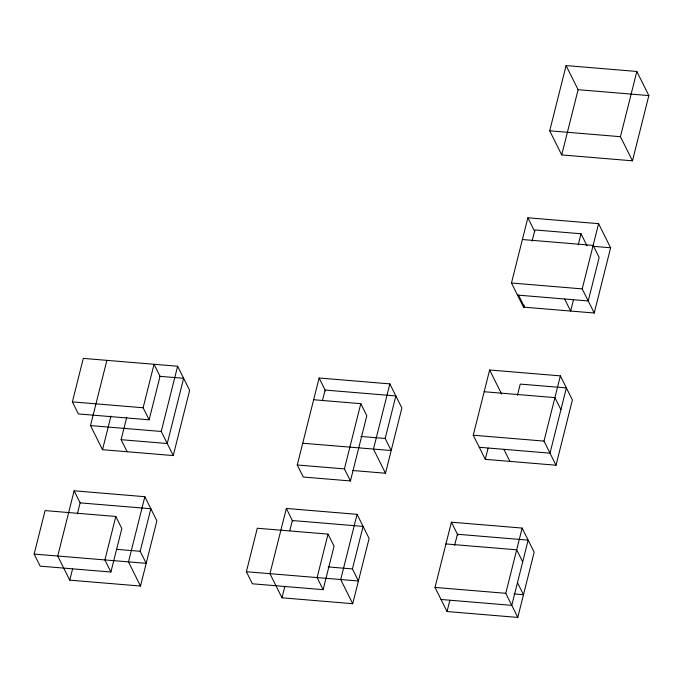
<?xml version="1.0" encoding="UTF-8"?>
<svg xmlns="http://www.w3.org/2000/svg" width="683" height="683" viewBox="0 0 683 683"><rect width="100%" height="100%" fill="white"/><g stroke="black" fill="none" stroke-linecap="round" stroke-linejoin="round"><path stroke-width="1.02" d="M34.15 554.084L45.069 510.594L115.811 516.476L121.83 528.531L110.902 572.021L40.16 566.139L34.15 554.084L146.196 563.338L140.186 551.283L150.866 508.75L80.124 502.867L74.114 490.812L144.856 496.695L156.877 520.813L140.493 586.04L69.751 580.157L57.731 556.039L74.114 490.812M149.133 419.814L143.123 407.76L154.042 364.27L160.053 376.333L149.133 419.814L78.391 413.932L72.372 401.877L83.3 358.387L177.623 366.233L189.643 390.352L173.26 455.578L102.518 449.696L90.498 425.577L106.881 360.351M77.324 514.009L80.124 502.867M69.751 580.157L72.569 568.948M102.518 449.696L110.97 416.067M127.14 451.745L121.122 439.69L126.756 417.262M115.811 516.476L104.892 559.966L110.902 572.021M144.856 496.695L128.472 561.921L140.493 586.04M173.26 455.578L161.239 431.468L177.623 366.233M246.375 571.731L257.295 528.241L328.036 534.123L334.055 546.187L323.127 589.668L252.386 583.786L246.375 571.731L358.421 580.994L352.411 568.93L363.091 526.405L292.35 520.523L289.805 530.648M286.339 508.459L269.956 573.694L281.985 597.804L352.727 603.695L369.102 538.46L357.081 514.342L286.339 508.459L292.811 521.445M313.642 399.743L360.803 403.67L366.814 415.725L350.439 480.952L303.278 477.033L297.259 464.978L319.106 377.998L389.848 383.889L401.869 407.999L385.485 473.234L352.761 470.51M322.572 400.187L325.117 390.061L395.858 395.944L385.178 438.477L391.188 450.532L302.723 443.233M281.985 597.804L284.794 586.595M328.036 534.123L317.117 577.613L323.127 589.668M350.439 480.952L344.42 468.897L360.803 403.67M357.081 514.342L340.697 579.577L352.727 603.695M389.848 383.889L373.464 449.115L385.485 473.234M435.02 587.423L451.403 522.188L522.145 528.07L534.174 552.188L517.791 617.423L447.049 611.533L435.02 587.423L505.762 593.305L517.791 617.423M473.251 435.216L489.634 369.99L560.376 375.872L572.397 399.99L556.013 465.217L485.272 459.335L473.251 435.216L543.992 441.098L556.013 465.217M511.473 283.01L527.857 217.783L598.598 223.665L610.628 247.784L594.244 313.01L523.502 307.128L511.473 283.01L582.215 288.9L594.244 313.01M549.704 130.812L566.087 65.577L636.829 71.467L648.85 95.577L632.467 160.812L561.725 154.93L549.704 130.812L620.446 136.694L632.467 160.812M454.622 545.384L457.414 534.251L528.155 540.133L511.772 605.36L441.03 599.478M532.091 241.142L534.909 229.932L581.028 233.765L587.047 245.82M447.049 611.533L449.858 600.323M485.272 459.335L488.089 448.125M523.502 307.128L524.015 305.088M561.725 154.93L578.108 89.695L566.087 65.577M517.441 395.303L520.258 384.094L566.386 387.927L550.003 453.162L479.261 447.271M578.219 244.975L581.028 233.765M573.472 299.837L570.664 311.055L564.645 298.992M505.762 593.305L522.145 528.07M543.992 441.098L560.376 375.872M582.215 288.9L598.598 223.665M620.446 136.694L636.829 71.467M578.108 89.695L648.85 95.577M522.393 239.528L593.143 245.41L599.153 257.465L588.225 300.955L517.483 295.073M592.673 246.29L610.628 247.784M484.17 391.726L554.912 397.617L560.922 409.672M159.523 376.29L183.633 378.297L167.25 443.523L121.122 439.69M72.372 401.877L143.123 407.76M360.889 436.454L385.178 438.477M90.498 425.577L161.239 431.468M297.259 464.978L344.42 468.897M445.948 543.933L516.69 549.815L522.7 561.878M116.955 549.354L140.186 551.283M328.13 566.916L352.411 568.93M513.983 593.928L523.485 594.722L517.475 582.659M527.857 217.783L534.798 231.699M518.525 295.158L524.535 307.213M489.634 369.99L501.655 394.1M503.875 449.32L509.885 461.384M451.403 522.188L457.883 535.173M319.106 377.998L325.578 390.983"/></g></svg>
